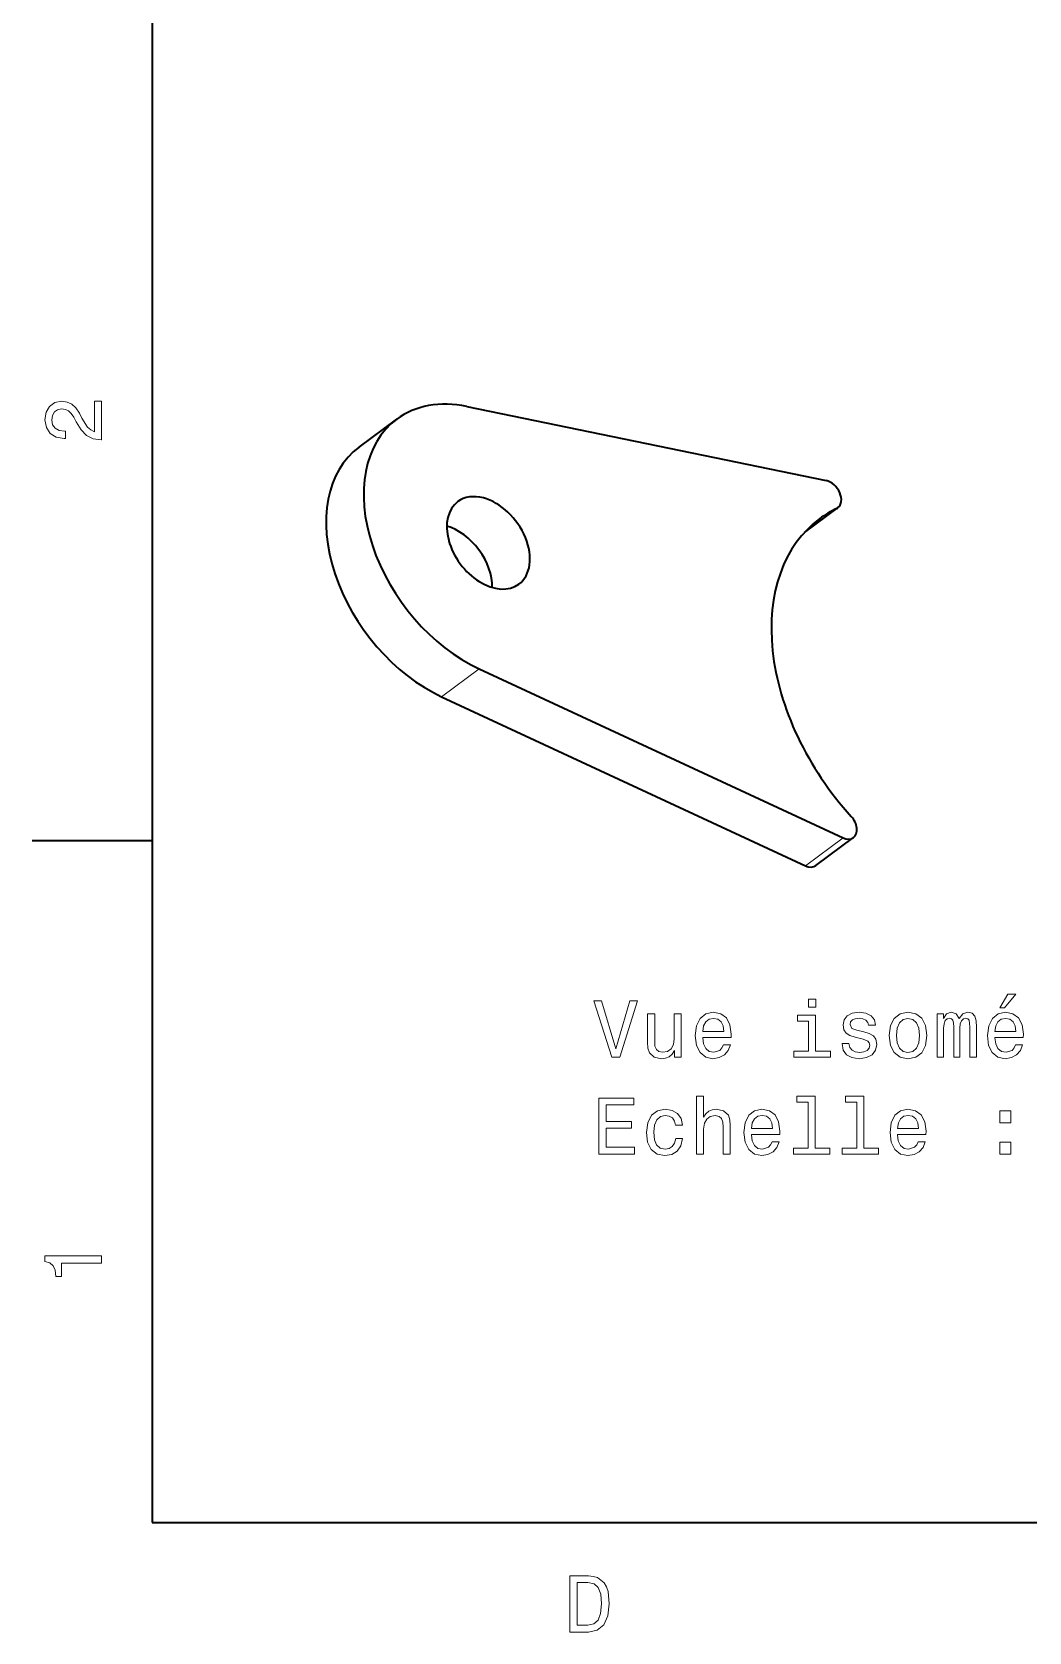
# Model space of a CAD drawing. Extents: x 0 to 297, y 0 to 210.
# Drawn here: x 2.5 to 64.7, y 3.2 to 103 of the extents above; entities that cross this region are included whole.
import ezdxf

# ---------------------------------------------------------------- set-up
doc = ezdxf.new("R2010")
doc.units = 0

msp = doc.modelspace()

# ---------------------------------------------------------------- linework, layer by layer
at = {"color": 7, "lineweight": 35}
for p, q in [((10, 200), (10, 10)), ((29.616699, 79.590454), (52.018311, 74.974915)), ((30.388306, 63.228882), (53.069092, 52.692505)), ((28.042847, 61.491028), (50.723633, 50.954651)), ((10, 10), (287, 10))]:
    msp.add_line(p, q, dxfattribs=at)
at = {"color": 7, "lineweight": 35, "ltscale": 0.072978}
for p, q in [((22.895874, 77.064819), (25.241333, 78.802673)), ((51.378174, 50.96991), (53.723633, 52.707764))]:
    msp.add_line(p, q, dxfattribs=at)
at = {"color": 7, "lineweight": 35, "ltscale": 0.065336}
msp.add_line((52.753174, 73.285889), (50.65332, 71.730042), dxfattribs=at)
at = {"color": 7, "lineweight": 13, "ltscale": 0.062035}
msp.add_line((52.67688, 73.239868), (50.683105, 71.762634), dxfattribs=at)
at = {"color": 7, "lineweight": 13, "ltscale": 0.072978}
for p, q in [((28.042847, 61.491028), (30.388306, 63.228882)), ((50.723633, 50.954651), (53.069092, 52.692505))]:
    msp.add_line(p, q, dxfattribs=at)
at = {"color": 7, "lineweight": 35, "ltscale": 0.1875}
msp.add_line((10, 52.5), (2.5, 52.5), dxfattribs=at)
at = {"color": 7, "lineweight": 13}
for points in [[(6.833213, 77.519447), (6.833213, 79.925072), (6.399496, 79.925072), (6.399496, 78.023773), (6.162464, 78.129684), (5.965778, 78.311241), (5.607709, 78.871033), (5.456412, 79.168587), (5.239553, 79.501442), (4.987392, 79.738472), (4.689842, 79.874641), (4.351945, 79.925072), (3.928314, 79.839333), (3.595461, 79.602303), (3.383646, 79.239189), (3.307997, 78.770172), (3.393732, 78.286018), (3.630764, 77.91787), (4.009006, 77.680832), (4.508286, 77.600143), (4.578891, 77.600143), (4.578891, 78.059074), (4.538545, 78.059074), (4.195605, 78.104462), (3.943444, 78.240631), (3.782061, 78.457489), (3.726585, 78.744957), (3.777017, 79.03746), (3.903098, 79.254318), (4.099784, 79.395531), (4.346902, 79.445961), (4.578891, 79.41066), (4.775577, 79.314842), (4.947046, 79.153458), (5.098343, 78.931557), (5.259727, 78.634003), (5.572406, 78.139771), (5.90526, 77.791786), (6.308718, 77.585014), (6.818084, 77.519447)], [(62.844566, 42.092484), (63.142117, 42.092484), (63.843124, 42.949829), (63.348888, 42.949829)], [(39.781887, 42.521156), (38.904366, 39.540607), (38.001625, 42.521156), (37.522518, 42.521156), (38.652203, 39.016113), (39.156525, 39.016113), (40.260994, 42.521156)], [(51.376266, 42.63715), (50.907246, 42.63715), (50.907246, 42.132828), (51.376266, 42.132828)], [(42.984337, 41.724327), (42.540531, 41.724327), (42.540531, 40.160927), (42.490097, 39.797813), (42.343845, 39.535564), (42.116901, 39.374184), (41.819351, 39.32375), (41.582317, 39.364098), (41.431023, 39.485134), (41.345287, 39.691906), (41.325115, 39.984413), (41.325115, 41.724327), (40.88131, 41.724327), (40.88131, 39.944069), (40.896439, 39.585999), (40.99226, 39.288448), (41.284767, 39.016113), (41.753788, 38.920292), (42.005951, 38.955593), (42.222809, 39.046371), (42.409409, 39.202713), (42.560703, 39.429657), (42.560703, 39.016113), (42.984337, 39.016113)], [(44.320789, 40.241619), (46.096008, 40.241619), (46.101051, 40.448391), (46.020359, 41.028362), (45.798454, 41.462078), (45.445431, 41.724327), (44.97641, 41.820148), (44.517475, 41.719284), (44.164452, 41.436863), (43.937504, 40.977928), (43.856815, 40.372742), (43.932461, 39.752426), (44.159409, 39.298534), (44.507389, 39.016113), (44.961281, 38.920292), (45.354652, 38.985855), (45.677418, 39.157322), (45.914452, 39.429657), (46.050617, 39.79277), (45.611858, 39.79277), (45.52108, 39.591042), (45.389954, 39.439743), (45.016754, 39.318707), (44.729294, 39.374184), (44.512432, 39.550697), (44.371223, 39.838158), (44.320789, 40.226486)], [(44.320789, 40.614815), (44.376266, 40.962799), (44.512432, 41.220005), (44.719208, 41.376343), (44.991539, 41.43182), (45.258831, 41.376343), (45.465603, 41.220005), (45.591682, 40.962799), (45.637074, 40.614815)], [(51.361137, 39.389313), (51.361137, 41.633549), (50.221367, 41.633549), (50.221367, 41.255306), (50.917332, 41.255306), (50.917332, 39.389313), (50.009552, 39.389313), (50.009552, 39.016113), (52.279003, 39.016113), (52.279003, 39.389313)], [(54.366901, 40.594643), (53.938225, 40.695507), (53.620502, 40.811501), (53.514595, 41.048534), (53.544853, 41.214962), (53.650764, 41.335999), (53.822231, 41.411648), (54.069351, 41.441906), (54.306381, 41.411648), (54.492981, 41.320869), (54.614021, 41.1847), (54.664452, 41.003143), (55.098167, 41.003143), (55.098167, 41.013233), (55.022522, 41.341042), (54.81575, 41.598248), (54.492981, 41.759628), (54.069351, 41.820148), (53.640678, 41.759628), (53.327995, 41.593201), (53.13131, 41.346085), (53.070793, 41.033405), (53.11618, 40.730812), (53.257389, 40.518993), (53.48938, 40.367699), (53.827274, 40.261791), (54.32151, 40.140755), (54.624107, 40.014671), (54.704796, 39.913807), (54.735054, 39.762512), (54.689667, 39.575912), (54.56863, 39.4347), (54.371944, 39.343922), (54.109695, 39.313663), (53.832321, 39.343922), (53.630589, 39.449829), (53.494423, 39.6213), (53.438946, 39.858334), (53.010273, 39.858334), (53.080879, 39.454876), (53.287651, 39.162369), (53.615459, 38.985855), (54.069351, 38.920292), (54.543411, 38.985855), (54.891396, 39.162369), (55.10321, 39.444786), (55.17886, 39.812943), (55.123383, 40.130665), (54.967045, 40.347527), (54.709839, 40.488735)], [(55.945431, 40.367699), (56.026123, 39.752426), (56.25811, 39.298534), (56.626266, 39.016113), (57.120502, 38.920292), (57.609695, 39.016113), (57.977852, 39.293491), (58.209839, 39.747383), (58.295574, 40.367699), (58.209839, 40.982971), (57.977852, 41.441906), (57.609695, 41.719284), (57.120502, 41.820148), (56.626266, 41.719284), (56.25811, 41.436863), (56.026123, 40.982971)], [(56.399323, 40.372742), (56.44471, 40.826633), (56.585922, 41.154442), (56.812866, 41.356171), (57.120502, 41.426777), (57.423096, 41.356171), (57.65004, 41.159485), (57.791252, 40.826633), (57.841682, 40.372742), (57.791252, 39.913807), (57.65004, 39.580956), (57.423096, 39.379227), (57.120502, 39.313663), (56.812866, 39.379227), (56.585922, 39.580956), (56.44471, 39.913807)], [(58.936066, 39.016113), (59.344566, 39.016113), (59.344566, 40.826633), (59.369781, 41.098965), (59.445435, 41.29565), (59.561424, 41.411648), (59.712723, 41.457035), (59.833763, 41.416691), (59.914452, 41.315826), (59.954796, 41.144356), (59.969925, 40.917412), (59.969925, 39.016113), (60.35321, 39.016113), (60.35321, 40.826633), (60.378429, 41.093922), (60.454079, 41.290607), (60.575115, 41.411648), (60.72641, 41.457035), (60.84745, 41.416691), (60.928139, 41.315826), (60.978573, 40.917412), (60.978573, 39.016113), (61.387077, 39.016113), (61.387077, 40.88715), (61.361858, 41.275478), (61.281166, 41.573029), (61.119781, 41.754585), (60.857536, 41.820148), (60.549896, 41.719284), (60.312866, 41.426777), (60.126266, 41.714241), (59.813587, 41.820148), (59.526123, 41.719284), (59.329437, 41.436863), (59.329437, 41.724327), (58.936066, 41.724327)], [(62.53693, 40.241619), (64.312149, 40.241619), (64.317184, 40.448391), (64.236496, 41.028362), (64.014595, 41.462078), (63.661568, 41.724327), (63.192551, 41.820148), (62.733616, 41.719284), (62.380592, 41.436863), (62.153645, 40.977928), (62.072952, 40.372742), (62.148602, 39.752426), (62.375546, 39.298534), (62.72353, 39.016113), (63.177422, 38.920292), (63.570793, 38.985855), (63.893559, 39.157322), (64.130592, 39.429657), (64.266754, 39.79277), (63.827995, 39.79277), (63.737217, 39.591042), (63.606094, 39.439743), (63.232895, 39.318707), (62.945431, 39.374184), (62.728573, 39.550697), (62.587364, 39.838158), (62.53693, 40.226486)], [(62.53693, 40.614815), (62.592407, 40.962799), (62.728573, 41.220005), (62.935345, 41.376343), (63.20768, 41.43182), (63.474968, 41.376343), (63.68174, 41.220005), (63.807823, 40.962799), (63.85321, 40.614815)], [(37.845287, 32.969284), (40.064308, 32.969284), (40.064308, 33.392914), (38.309265, 33.392914), (38.309265, 34.578075), (39.872665, 34.578075), (39.872665, 34.996662), (38.309265, 34.996662), (38.309265, 36.045654), (40.02396, 36.045654), (40.02396, 36.469284), (37.845287, 36.469284)], [(43.932461, 32.969284), (44.376266, 32.969284), (44.376266, 34.532684), (44.421654, 34.890755), (44.567909, 35.153), (44.794853, 35.314384), (45.097446, 35.374905), (45.339523, 35.324471), (45.490822, 35.188305), (45.566467, 34.961357), (45.591682, 34.658764), (45.591682, 32.969284), (46.035488, 32.969284), (46.035488, 34.749542), (46.015316, 35.107613), (45.924538, 35.405163), (45.626987, 35.677498), (45.16301, 35.773319), (44.910851, 35.738014), (44.693989, 35.642197), (44.512432, 35.490898), (44.376266, 35.284126), (44.376266, 36.590321), (43.932461, 36.590321)], [(50.887074, 36.217121), (50.887074, 33.342484), (49.974251, 33.342484), (49.974251, 32.969284), (52.238659, 32.969284), (52.238659, 33.342484), (51.330879, 33.342484), (51.330879, 36.590321), (50.191109, 36.590321), (50.191109, 36.217121)], [(53.923096, 36.217121), (53.923096, 33.342484), (53.010273, 33.342484), (53.010273, 32.969284), (55.274681, 32.969284), (55.274681, 33.342484), (54.366901, 33.342484), (54.366901, 36.590321), (53.227131, 36.590321), (53.227131, 36.217121)], [(42.621223, 34.779804), (43.059982, 34.779804), (42.969208, 35.183262), (42.752346, 35.500984), (42.414452, 35.69767), (41.975689, 35.773319), (41.491539, 35.672455), (41.123383, 35.390034), (40.891396, 34.931099), (40.810703, 34.315826), (40.886353, 33.705597), (41.113297, 33.251705), (41.471367, 32.969284), (41.96056, 32.873463), (42.394279, 32.949112), (42.732174, 33.160927), (42.964161, 33.493778), (43.065025, 33.937584), (42.641396, 33.937584), (42.565746, 33.655163), (42.424538, 33.443348), (42.222809, 33.312225), (41.975689, 33.271877), (41.668053, 33.33744), (41.446152, 33.539169), (41.309982, 33.866978), (41.264595, 34.330956), (41.309982, 34.784847), (41.451195, 35.112656), (41.678139, 35.314384), (41.975689, 35.384991), (42.237938, 35.3396), (42.434624, 35.223606), (42.565746, 35.031963)], [(47.356812, 34.19479), (49.13203, 34.19479), (49.137074, 34.401562), (49.056381, 34.981533), (48.83448, 35.415249), (48.481453, 35.677498), (48.012432, 35.773319), (47.553501, 35.672455), (47.200474, 35.390034), (46.97353, 34.931099), (46.892838, 34.325912), (46.968487, 33.705597), (47.195431, 33.251705), (47.543411, 32.969284), (47.997303, 32.873463), (48.390675, 32.939026), (48.71344, 33.110493), (48.950474, 33.382828), (49.086639, 33.745941), (48.647881, 33.745941), (48.557102, 33.544212), (48.42598, 33.392914), (48.05278, 33.271877), (47.765316, 33.327354), (47.548454, 33.503868), (47.407246, 33.791328), (47.356812, 34.179657)], [(47.356812, 34.567986), (47.412289, 34.91597), (47.548454, 35.173176), (47.75523, 35.329514), (48.027565, 35.384991), (48.294853, 35.329514), (48.501625, 35.173176), (48.627708, 34.91597), (48.673096, 34.567986)], [(56.464882, 34.19479), (58.240097, 34.19479), (58.24514, 34.401562), (58.164452, 34.981533), (57.942551, 35.415249), (57.589523, 35.677498), (57.120502, 35.773319), (56.661568, 35.672455), (56.308544, 35.390034), (56.081596, 34.931099), (56.000908, 34.325912), (56.076553, 33.705597), (56.303497, 33.251705), (56.651482, 32.969284), (57.105373, 32.873463), (57.498745, 32.939026), (57.82151, 33.110493), (58.058544, 33.382828), (58.19471, 33.745941), (57.755951, 33.745941), (57.665169, 33.544212), (57.53405, 33.392914), (57.160851, 33.271877), (56.873383, 33.327354), (56.656525, 33.503868), (56.515316, 33.791328), (56.464882, 34.179657)], [(56.464882, 34.567986), (56.520359, 34.91597), (56.656525, 35.173176), (56.863297, 35.329514), (57.135635, 35.384991), (57.402924, 35.329514), (57.609695, 35.173176), (57.735779, 34.91597), (57.781166, 34.567986)], [(62.844566, 34.926056), (63.540531, 34.926056), (63.540531, 35.677498), (62.844566, 35.677498)], [(62.844566, 32.969284), (63.540531, 32.969284), (63.540531, 33.720726), (62.844566, 33.720726)], [(6.833213, 26.159222), (6.833213, 26.618156), (3.307997, 26.618156), (3.307997, 26.275217), (3.615634, 26.184439), (3.822406, 26.002882), (3.943444, 25.725506), (3.98379, 25.34222), (4.341859, 25.34222), (4.341859, 26.159222)], [(37.194958, 6.666787), (36.029972, 6.666787), (36.029972, 3.166787), (37.194958, 3.166787), (37.744667, 3.277738), (38.153168, 3.615634), (38.405331, 4.165346), (38.496109, 4.916787), (38.415417, 5.683357), (38.314552, 5.985951), (38.173344, 6.228026), (37.764839, 6.555836), (37.497551, 6.636527)], [(37.159653, 6.248199), (37.542938, 6.17255), (37.805187, 5.940562), (37.961525, 5.527017), (38.011959, 4.916787), (37.956482, 4.326729), (37.800144, 3.913184), (37.532852, 3.666066), (37.159653, 3.585375), (36.498989, 3.585375), (36.498989, 6.248199)]]:
    msp.add_lwpolyline(points, close=True, dxfattribs=at)
at = {"color": 7, "lineweight": 35}
for centre, major_axis, start_param, end_param in [((30.956299, 71.089111), (5.71521, -7.71344), 2.489150622, 3.141552851), ((30.956299, 71.089111), (5.71521, -7.71344), 3.141552851, 5.384510349), ((28.61084, 69.351257), (5.71521, -7.71344), 3.141552851, 5.384510349), ((52.157837, 74.089355), (0.595337, -0.803467), 6.283164752, 8.772335929), ((30.956299, 71.089111), (1.905029, -2.571167), 2.435470214, 3.141632226), ((30.956299, 71.089111), (1.905029, -2.571167), 0.000039573, 2.435470214), ((30.956299, 71.089111), (1.905029, -2.571167), 3.141632226, 6.28322488), ((59.943115, 61.346863), (8.334595, -11.248779), 3.011465444, 3.141561313), ((52.157837, 74.089355), (0.595337, -0.803467), 6.153058098, 6.283164752), ((28.61084, 69.351257), (1.905029, -2.571167), 0.730195988, 2.411264937), ((59.943115, 61.346863), (8.334595, -11.248779), 3.141561313, 4.862195527), ((53.128296, 53.51123), (0.595337, -0.803467), 6.283181184, 8.003788181), ((53.128296, 53.51123), (0.595337, -0.803467), 5.384510349, 6.283181184), ((50.782837, 51.773438), (0.595337, -0.803467), 5.384510349, 6.283181184)]:
    msp.add_ellipse(centre, major_axis=major_axis, ratio=0.683678, start_param=start_param, end_param=end_param, dxfattribs=at)

doc.saveas('drawing.dxf')
